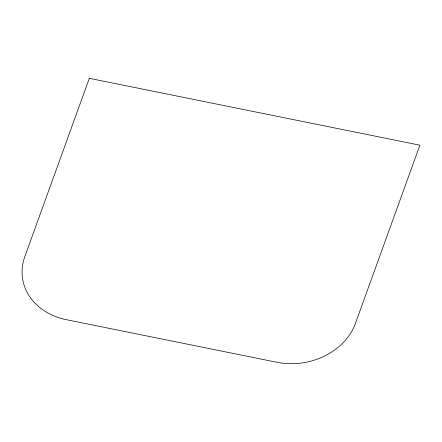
<?xml version="1.0" encoding="UTF-8"?>
<svg xmlns="http://www.w3.org/2000/svg" width="442" height="442" viewBox="0 0 442 442"><rect width="100%" height="100%" fill="white"/><g stroke="black" fill="none" stroke-linecap="round" stroke-linejoin="round"><path stroke-width="0.66" d="M89.328 78.328L24.824 256.62A63.145 52.04 -9.5 0 0 66.493 319.715L276.858 362.263A63.145 52.04 -9.5 0 0 355.396 323.478L419.9 145.186L89.328 78.328"/></g></svg>
